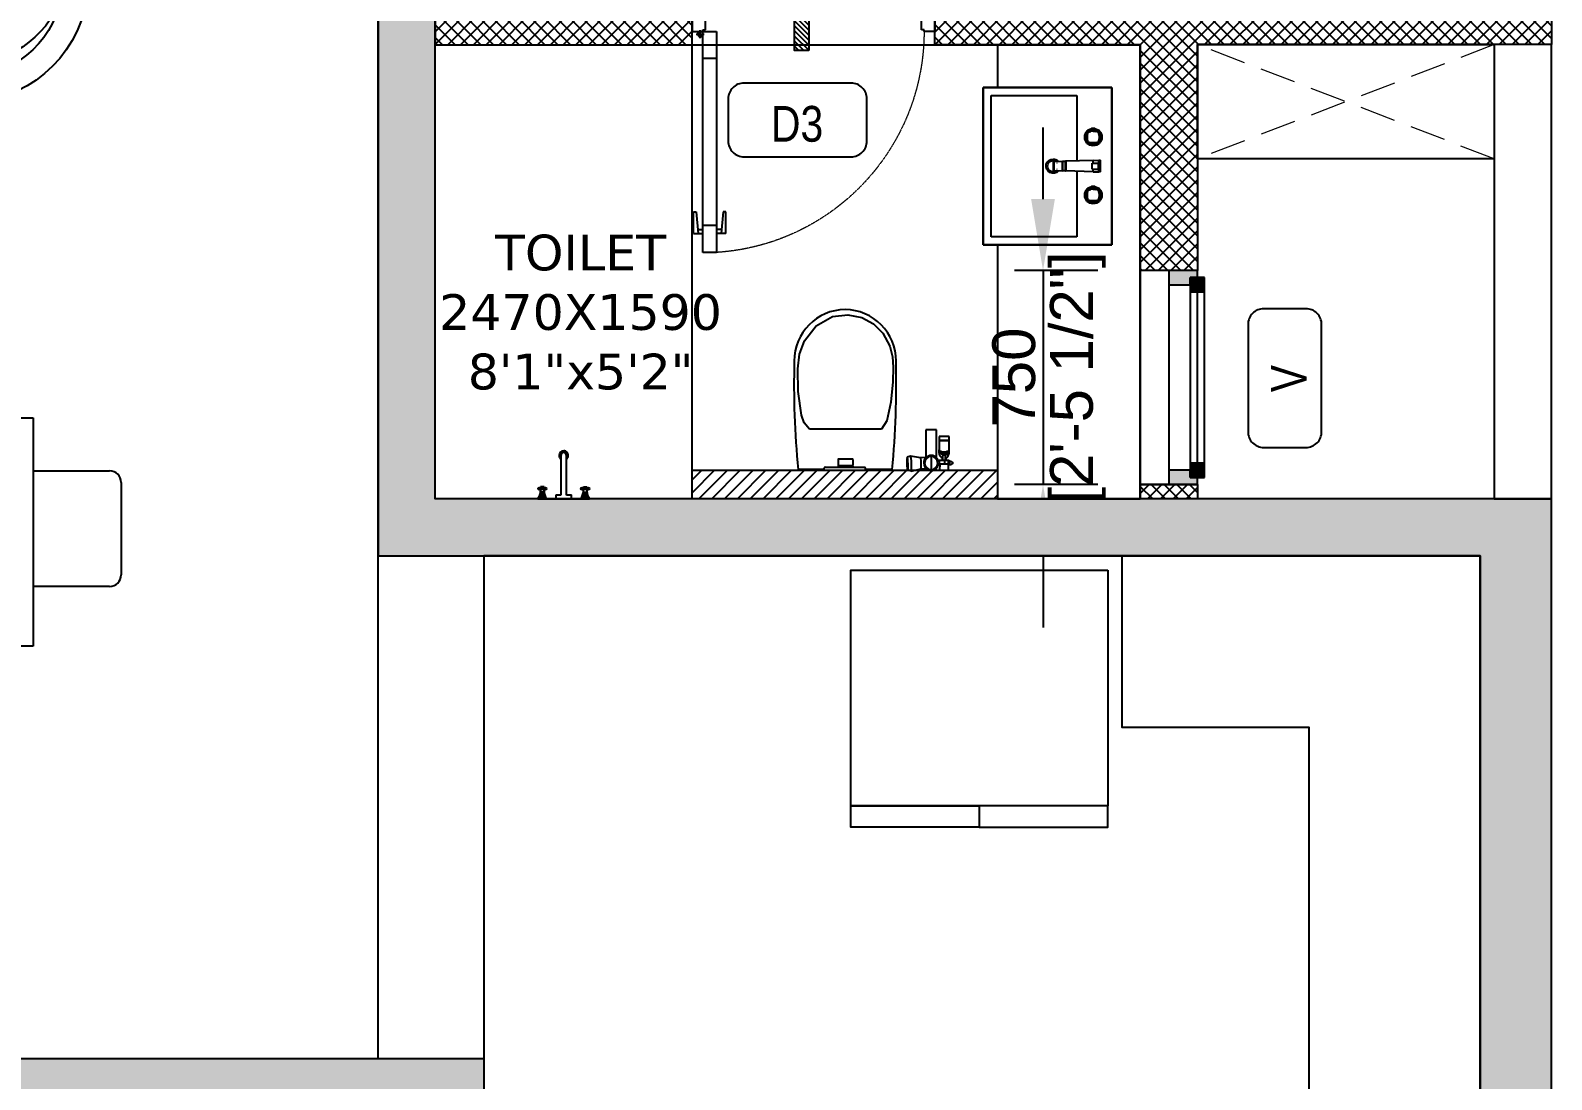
# Model space of a CAD drawing. Header units: millimetres. Extents: x -9976 to 131129, y -15735 to 207061.
# Drawn here: x 103055 to 108383, y 153563 to 157237 of the extents above; entities that cross this region are included whole.
import ezdxf
from ezdxf.enums import TextEntityAlignment as Align

# ---------------------------------------------------------------- set-up
doc = ezdxf.new("R2010")
doc.units = ezdxf.units.MM
doc.linetypes.add('( Hidden )', pattern=[0.375, 0.25, -0.125])
doc.linetypes.add('3.5BHK EAST-UN-5$0$DASHED', pattern=[0.75, 0.5, -0.25])
for name, color, linetype in [('A-Dimensions', 4, 'Continuous'), ('A-Door', 11, 'Continuous'), ('A-Door Line', 8, 'Continuous'), ('A-Elevation 10', 8, 'Continuous'), ('A-Fixture', 8, 'Continuous'), ('A-Furniture', 8, 'Continuous'), ('A-Hatch', 252, 'Continuous'), ('A-Room Boundary', 44, 'Continuous'), ('A-Shaft', 8, 'Continuous'), ('A-Text Main', 44, 'Continuous'), ('A-Ventilator', 4, 'Continuous')]:
    doc.layers.add(name, color=color, linetype=linetype)
doc.layers.add('A-Wall', color=240, linetype='Continuous', lineweight=35)
doc.styles.add('2024-08-29_TOWER-A$0$simplex-0.8', font='simplex.shx', dxfattribs={"width": 0.8})
doc.styles.add('3.5BHK EAST-UN-5$0$grid_text', font='verdana.ttf')
doc.styles.add('ARIAL', font='ARIALN.TTF')
doc.styles.add('S', font='arial.ttf', dxfattribs={"height": 150})
doc.dimstyles.new('DIMSMALL', dxfattribs={"dimtxt": 150, "dimasz": 250, "dimexe": 100, "dimexo": 100, "dimgap": 25, "dimtad": 1, "dimdec": 0, "dimtxsty": 'S', "dimcen": 0, "dimdle": 100, "dimclrd": 8, "dimclre": 8, "dimclrt": 256, "dimazin": 3, "dimtfac": 1, "dimtdec": 0, "dimtix": 1, "dimtmove": 0, "dimatfit": 3, "dimldrblk": '12_DatumFilled', "dimlwd": -1, "dimlwe": -1, "dimarcsym": 1})

# ---------------------------------------------------------------- blocks, each defined once
blk = doc.blocks.new('A$C81f2a20b')
at = {"layer": 'A-Furniture', "linetype": 'Continuous'}
for p, q in [((290.6, 1087.3), (614.6, 1087.3)), ((1309.4, 1087.3), (985.4, 1087.3)), ((250.1, 800), (250.1, 1046.8)), ((655.1, 1046.8), (655.1, 800)), ((944.9, 1046.8), (944.9, 800)), ((1349.9, 800), (1349.9, 1046.8)), ((0, 0), (0, 800)), ((0, 800), (1600, 800)), ((50, 0), (50, 800)), ((1550, 0), (1550, 800)), ((1600, 800), (1600, 0)), ((0, 614.7), (-267.2, 614.7)), ((1600, 614.7), (1867.2, 614.7)), ((-307.7, 574.2), (-307.7, 250.2)), ((1907.7, 574.2), (1907.7, 250.2)), ((-267.2, 209.7), (0, 209.7)), ((1867.2, 209.7), (1600, 209.7)), ((1600, 0), (0, 0)), ((250.1, 0), (250.1, -246.8)), ((655.1, -246.8), (655.1, 0)), ((944.9, -246.8), (944.9, 0)), ((1349.9, 0), (1349.9, -246.8)), ((290.6, -287.3), (614.6, -287.3)), ((1309.4, -287.3), (985.4, -287.3))]:
    blk.add_line(p, q, dxfattribs=at)
for centre, start, end in [((290.6, 1046.8), 90, 180), ((614.6, 1046.8), 0, 90), ((985.4, 1046.8), 90, 180), ((1309.4, 1046.8), 0, 90), ((-267.2, 574.2), 90, 180), ((1867.2, 574.2), 0, 90), ((-267.2, 250.2), 180, 270), ((1867.2, 250.2), 270, 0), ((290.6, -246.8), 180, 270), ((614.6, -246.8), 270, 0), ((985.4, -246.8), 180, 270), ((1309.4, -246.8), 270, 0)]:
    blk.add_arc(centre, 40.5, start, end, dxfattribs=at)
blk = doc.blocks.new('A$C9b4d8ff6')
at = {"layer": 'A-Door'}
for p, q in [((84.9, 827.1), (37.7, 827.1)), ((37.7, 827.1), (37.8, 53.1)), ((85, 53.1), (84.9, 827.1)), ((4.7, 761.1), (37.7, 761.1)), ((4.7, 761.1), (4.7, 685.5)), ((14.1, 685.5), (21.1, 761.1)), ((19.8, 746.9), (37.7, 746.9)), ((117.9, 761.1), (84.9, 761.1)), ((102.8, 746.9), (84.9, 746.9)), ((108.5, 685.5), (101.5, 761.1)), ((117.9, 761.1), (118, 685.5)), ((84.9, 732.7), (37.7, 732.7)), ((4.7, 685.5), (14.1, 685.5)), ((118, 685.5), (108.5, 685.5)), ((84.9, 147.5), (37.7, 147.5)), ((14.2, 62.5), (42.5, 62.5)), ((28.3, 76.7), (28.3, 48.4)), ((0, 0), (0, 53.1)), ((0, 53.1), (37.8, 53.1)), ((47.2, 0), (0, 0)), ((37.8, 53.1), (85, 53.1)), ((37.8, 53.1), (37.8, 47.2)), ((37.8, 47.2), (47.2, 47.2)), ((47.2, 47.2), (47.2, 0)), ((85, 53.1), (85, 53.1)), ((802.8, 47.2), (802.8, 0.1)), ((812.2, 47.2), (802.8, 47.2)), ((802.8, 0.1), (850, 0.1)), ((850, 53.2), (812.2, 53.1)), ((812.2, 53.1), (812.2, 47.2)), ((850, 0.1), (850, 53.2))]:
    blk.add_line(p, q, dxfattribs=at)
blk.add_circle((28.3, 62.5), 9.44, dxfattribs=at)
at = {"layer": 'A-Door', "linetype": '3.5BHK EAST-UN-5$0$DASHED', "lineweight": 0}
blk.add_arc((35.5, 52), 776.7, 0.0858, 86.3542, dxfattribs=at)
blk = doc.blocks.new('A$Cf00fcc3f')
at = {"layer": 'A-Fixture'}
for p, q in [((0, 0), (0, -450)), ((550, 0), (0, 0)), ((0, -450), (0, 0)), ((0, 0), (550, 0)), ((550, -450), (550, 0)), ((550, 0), (550, -450)), ((145.9, -53), (144.2, -58.7)), ((148.7, -47.8), (145.9, -53)), ((147.8, -54.3), (150.8, -44.3)), ((150.3, -45.9), (148.7, -47.8)), ((150.3, -55.2), (152.9, -46.2)), ((151.6, -42.4), (150.8, -44.3)), ((150.8, -44.3), (152.9, -46.2)), ((151.6, -42.4), (153.6, -41.5)), ((153.7, -44.5), (151.6, -42.4)), ((155.2, -46), (152.5, -55)), ((155.2, -46), (152.5, -55)), ((153.7, -44.5), (152.9, -46.2)), ((153.6, -41.5), (163.5, -38.6)), ((155.5, -43.7), (153.6, -41.5)), ((155.5, -43.7), (153.7, -44.5)), ((156.4, -47.2), (154.1, -55.3)), ((157.1, -39.5), (155.1, -41.1)), ((164.2, -43.3), (155.2, -46)), ((155.5, -43.7), (164.5, -41)), ((164.5, -44.9), (156.4, -47.2)), ((162.3, -36.7), (157.1, -39.5)), ((167.9, -35), (162.3, -36.7)), ((163.5, -38.6), (173.8, -37.6)), ((163.5, -38.6), (164.5, -41)), ((173.8, -42.3), (164.2, -43.3)), ((173.8, -42.3), (164.2, -43.3)), ((164.5, -41), (173.8, -40.1)), ((173.8, -43.9), (164.5, -44.9)), ((173.8, -34.4), (167.9, -35)), ((179.7, -35), (173.8, -34.4)), ((179.7, -35), (173.8, -34.4)), ((173.8, -37.6), (184.1, -38.6)), ((173.8, -37.6), (173.8, -40.1)), ((173.8, -40.1), (183.2, -41)), ((183.4, -43.3), (173.8, -42.3)), ((183.1, -44.9), (173.8, -43.9)), ((185.4, -36.7), (179.7, -35)), ((185.4, -36.7), (179.7, -35)), ((191.2, -47.2), (183.1, -44.9)), ((184.1, -38.6), (183.2, -41)), ((183.2, -41), (192.2, -43.7)), ((183.4, -43.3), (192.4, -46)), ((192.4, -46), (183.4, -43.3)), ((184.1, -38.6), (194.1, -41.5)), ((190.6, -39.5), (185.4, -36.7)), ((190.6, -39.5), (185.4, -36.7)), ((192.5, -41.1), (190.6, -39.5)), ((192.5, -41.1), (190.6, -39.5)), ((191.2, -47.2), (193.5, -55.3)), ((192.2, -43.7), (194.1, -41.5)), ((192.2, -43.7), (193.9, -44.5)), ((192.4, -46), (195.1, -55)), ((193.9, -44.5), (196, -42.4)), ((193.9, -44.5), (194.7, -46.2)), ((194.1, -41.5), (196, -42.4)), ((196.9, -44.3), (194.7, -46.2)), ((194.7, -46.2), (197.4, -55.2)), ((196, -42.4), (196.9, -44.3)), ((196.9, -44.3), (199.8, -54.3)), ((198.9, -47.8), (197.3, -45.9)), ((198.9, -47.8), (197.3, -45.9)), ((201.7, -53), (198.9, -47.8)), ((201.7, -53), (198.9, -47.8)), ((203.4, -58.7), (201.7, -53)), ((203.4, -58.7), (201.7, -53)), ((254.8, -39.2), (296, -39.2)), ((254.8, -39.2), (255, -45.5)), ((255.5, -64.6), (255, -45.5)), ((255, -45.5), (295.9, -45.5)), ((265.1, -68.5), (265.1, -47.9)), ((285.7, -47.9), (265.1, -47.9)), ((285.7, -68.5), (285.7, -47.9)), ((295.3, -64.6), (295.9, -45.5)), ((295.9, -45.5), (296, -39.2)), ((349.1, -53), (347.4, -58.7)), ((351.9, -47.8), (349.1, -53)), ((351, -54.3), (354, -44.3)), ((353.5, -45.9), (351.9, -47.8)), ((353.5, -55.2), (356.1, -46.2)), ((354.8, -42.4), (354, -44.3)), ((354, -44.3), (356.1, -46.2)), ((354.8, -42.4), (356.8, -41.5)), ((356.9, -44.5), (354.8, -42.4)), ((358.4, -46), (355.7, -55)), ((358.4, -46), (355.7, -55)), ((356.9, -44.5), (356.1, -46.2)), ((356.8, -41.5), (366.7, -38.6)), ((358.7, -43.7), (356.8, -41.5)), ((358.7, -43.7), (356.9, -44.5)), ((359.6, -47.2), (357.3, -55.3)), ((360.3, -39.5), (358.3, -41.1)), ((367.4, -43.3), (358.4, -46)), ((358.7, -43.7), (367.7, -41)), ((367.7, -44.9), (359.6, -47.2)), ((365.5, -36.7), (360.3, -39.5)), ((371.1, -35), (365.5, -36.7)), ((366.7, -38.6), (377, -37.6)), ((366.7, -38.6), (367.7, -41)), ((377, -42.3), (367.4, -43.3)), ((377, -42.3), (367.4, -43.3)), ((367.7, -41), (377, -40.1)), ((377, -43.9), (367.7, -44.9)), ((377, -34.4), (371.1, -35)), ((382.9, -35), (377, -34.4)), ((382.9, -35), (377, -34.4)), ((377, -37.6), (387.3, -38.6)), ((377, -37.6), (377, -40.1)), ((377, -40.1), (386.4, -41)), ((386.6, -43.3), (377, -42.3)), ((386.3, -44.9), (377, -43.9)), ((388.6, -36.7), (382.9, -35)), ((388.6, -36.7), (382.9, -35)), ((394.4, -47.2), (386.3, -44.9)), ((387.3, -38.6), (386.4, -41)), ((386.4, -41), (395.4, -43.7)), ((386.6, -43.3), (395.6, -46)), ((395.6, -46), (386.6, -43.3)), ((387.3, -38.6), (397.3, -41.5)), ((393.8, -39.5), (388.6, -36.7)), ((393.8, -39.5), (388.6, -36.7)), ((395.7, -41.1), (393.8, -39.5)), ((395.7, -41.1), (393.8, -39.5)), ((394.4, -47.2), (396.7, -55.3)), ((395.4, -43.7), (397.3, -41.5)), ((395.4, -43.7), (397.1, -44.5)), ((395.6, -46), (398.3, -55)), ((397.1, -44.5), (399.2, -42.4)), ((397.1, -44.5), (397.9, -46.2)), ((397.3, -41.5), (399.2, -42.4)), ((400.1, -44.3), (397.9, -46.2)), ((397.9, -46.2), (400.6, -55.2)), ((399.2, -42.4), (400.1, -44.3)), ((400.1, -44.3), (403, -54.3)), ((402.1, -47.8), (400.5, -45.9)), ((402.1, -47.8), (400.5, -45.9)), ((404.9, -53), (402.1, -47.8)), ((404.9, -53), (402.1, -47.8)), ((406.6, -58.7), (404.9, -53)), ((406.6, -58.7), (404.9, -53)), ((144.2, -58.7), (143.6, -64.6)), ((143.6, -64.6), (144.2, -70.5)), ((143.6, -64.6), (144.2, -70.5)), ((144.2, -70.5), (145.9, -76.1)), ((144.2, -70.5), (145.9, -76.1)), ((145.9, -76.1), (148.7, -81.3)), ((145.9, -76.1), (148.7, -81.3)), ((146.8, -64.6), (147.8, -54.3)), ((147.8, -74.9), (146.8, -64.6)), ((149.4, -64.6), (146.8, -64.6)), ((147.8, -54.3), (150.3, -55.2)), ((147.8, -74.9), (150.3, -73.9)), ((150.8, -84.8), (147.8, -74.9)), ((148.7, -81.3), (150.3, -83.2)), ((148.7, -81.3), (150.3, -83.2)), ((149.4, -64.6), (150.3, -55.2)), ((150.3, -73.9), (149.4, -64.6)), ((152.9, -82.9), (150.3, -73.9)), ((150.8, -84.8), (152.9, -82.9)), ((151.6, -86.8), (150.8, -84.8)), ((152.5, -55), (151.6, -64.6)), ((151.6, -64.6), (152.5, -74.2)), ((151.6, -64.6), (152.5, -74.2)), ((151.6, -86.8), (153.7, -84.7)), ((151.6, -86.8), (153.6, -87.6)), ((152.5, -74.2), (155.2, -83.2)), ((152.5, -74.2), (155.2, -83.2)), ((152.9, -82.9), (153.7, -84.7)), ((154.1, -55.3), (153.2, -64.6)), ((153.2, -64.6), (154.1, -73.9)), ((155.5, -85.5), (153.6, -87.6)), ((163.5, -90.6), (153.6, -87.6)), ((153.7, -84.7), (155.5, -85.5)), ((154.1, -73.9), (156.4, -81.9)), ((155.1, -88.1), (157.1, -89.7)), ((155.1, -88.1), (157.1, -89.7)), ((155.2, -83.2), (164.2, -85.9)), ((155.2, -83.2), (164.2, -85.9)), ((164.5, -88.1), (155.5, -85.5)), ((156.4, -81.9), (164.5, -84.3)), ((157.1, -89.7), (162.3, -92.4)), ((157.1, -89.7), (162.3, -92.4)), ((162.3, -92.4), (167.9, -94.2)), ((162.3, -92.4), (167.9, -94.2)), ((163.5, -90.6), (164.5, -88.1)), ((173.8, -91.6), (163.5, -90.6)), ((164.2, -85.9), (173.8, -86.8)), ((164.2, -85.9), (173.8, -86.8)), ((164.5, -84.3), (173.8, -85.2)), ((173.8, -89), (164.5, -88.1)), ((167.9, -94.2), (173.8, -94.7)), ((167.9, -94.2), (173.8, -94.7)), ((173.8, -85.2), (183.1, -84.3)), ((173.8, -86.8), (183.4, -85.9)), ((173.8, -86.8), (183.4, -85.9)), ((183.2, -88.1), (173.8, -89)), ((173.8, -91.6), (173.8, -89)), ((184.1, -90.6), (173.8, -91.6)), ((173.8, -94.7), (179.7, -94.2)), ((173.8, -94.7), (179.7, -94.2)), ((179.7, -94.2), (185.4, -92.4)), ((179.7, -94.2), (185.4, -92.4)), ((183.1, -84.3), (191.2, -81.9)), ((192.2, -85.5), (183.2, -88.1)), ((184.1, -90.6), (183.2, -88.1)), ((183.4, -85.9), (192.4, -83.2)), ((183.4, -85.9), (192.4, -83.2)), ((194.1, -87.6), (184.1, -90.6)), ((185.4, -92.4), (190.6, -89.7)), ((185.4, -92.4), (190.6, -89.7)), ((190.6, -89.7), (192.5, -88.1)), ((190.6, -89.7), (192.5, -88.1)), ((191.2, -81.9), (193.5, -73.9)), ((192.2, -85.5), (193.9, -84.7)), ((192.2, -85.5), (194.1, -87.6)), ((192.4, -83.2), (195.1, -74.2)), ((192.4, -83.2), (195.1, -74.2)), ((194.4, -64.6), (193.5, -55.3)), ((194.4, -64.6), (193.5, -73.9)), ((193.9, -84.7), (194.7, -82.9)), ((193.9, -84.7), (196, -86.8)), ((196, -86.8), (194.1, -87.6)), ((197.4, -73.9), (194.7, -82.9)), ((196.9, -84.8), (194.7, -82.9)), ((195.1, -55), (196, -64.6)), ((196, -64.6), (195.1, -74.2)), ((196, -86.8), (196.9, -84.8)), ((199.8, -74.9), (196.9, -84.8)), ((197.3, -83.2), (198.9, -81.3)), ((197.3, -83.2), (198.9, -81.3)), ((199.8, -54.3), (197.4, -55.2)), ((197.4, -55.2), (198.3, -64.6)), ((198.3, -64.6), (197.4, -73.9)), ((199.8, -74.9), (197.4, -73.9)), ((198.3, -64.6), (200.8, -64.6)), ((198.9, -81.3), (201.7, -76.1)), ((198.9, -81.3), (201.7, -76.1)), ((199.8, -54.3), (200.8, -64.6)), ((200.8, -64.6), (199.8, -74.9)), ((201.7, -76.1), (203.4, -70.5)), ((201.7, -76.1), (203.4, -70.5)), ((203.4, -58.7), (204, -64.6)), ((204, -64.6), (203.4, -58.7)), ((204, -64.6), (203.4, -70.5)), ((204, -64.6), (203.4, -70.5)), ((255.5, -64.6), (258.3, -160.2)), ((255.5, -64.6), (265.1, -64.6)), ((265.1, -68.5), (285.7, -68.5)), ((285.7, -64.6), (295.3, -64.6)), ((295.3, -64.6), (292.6, -160.2)), ((347.4, -58.7), (346.8, -64.6)), ((346.8, -64.6), (347.4, -70.5)), ((346.8, -64.6), (347.4, -70.5)), ((347.4, -70.5), (349.1, -76.1)), ((347.4, -70.5), (349.1, -76.1)), ((349.1, -76.1), (351.9, -81.3)), ((349.1, -76.1), (351.9, -81.3)), ((350, -64.6), (351, -54.3)), ((351, -74.9), (350, -64.6)), ((352.6, -64.6), (350, -64.6)), ((351, -54.3), (353.5, -55.2)), ((351, -74.9), (353.5, -73.9)), ((354, -84.8), (351, -74.9)), ((351.9, -81.3), (353.5, -83.2)), ((351.9, -81.3), (353.5, -83.2)), ((352.6, -64.6), (353.5, -55.2)), ((353.5, -73.9), (352.6, -64.6)), ((356.1, -82.9), (353.5, -73.9)), ((354, -84.8), (356.1, -82.9)), ((354.8, -86.8), (354, -84.8)), ((355.7, -55), (354.8, -64.6)), ((354.8, -64.6), (355.7, -74.2)), ((354.8, -64.6), (355.7, -74.2)), ((354.8, -86.8), (356.9, -84.7)), ((354.8, -86.8), (356.8, -87.6)), ((355.7, -74.2), (358.4, -83.2)), ((355.7, -74.2), (358.4, -83.2)), ((356.1, -82.9), (356.9, -84.7)), ((357.3, -55.3), (356.4, -64.6)), ((356.4, -64.6), (357.3, -73.9)), ((358.7, -85.5), (356.8, -87.6)), ((366.7, -90.6), (356.8, -87.6)), ((356.9, -84.7), (358.7, -85.5)), ((357.3, -73.9), (359.6, -81.9)), ((358.3, -88.1), (360.3, -89.7)), ((358.3, -88.1), (360.3, -89.7)), ((358.4, -83.2), (367.4, -85.9)), ((358.4, -83.2), (367.4, -85.9)), ((367.7, -88.1), (358.7, -85.5)), ((359.6, -81.9), (367.7, -84.3)), ((360.3, -89.7), (365.5, -92.4)), ((360.3, -89.7), (365.5, -92.4)), ((365.5, -92.4), (371.1, -94.2)), ((365.5, -92.4), (371.1, -94.2)), ((366.7, -90.6), (367.7, -88.1)), ((377, -91.6), (366.7, -90.6)), ((367.4, -85.9), (377, -86.8)), ((367.4, -85.9), (377, -86.8)), ((367.7, -84.3), (377, -85.2)), ((377, -89), (367.7, -88.1)), ((371.1, -94.2), (377, -94.7)), ((371.1, -94.2), (377, -94.7)), ((377, -85.2), (386.3, -84.3)), ((377, -86.8), (386.6, -85.9)), ((377, -86.8), (386.6, -85.9)), ((386.4, -88.1), (377, -89)), ((377, -91.6), (377, -89)), ((387.3, -90.6), (377, -91.6)), ((377, -94.7), (382.9, -94.2)), ((377, -94.7), (382.9, -94.2)), ((382.9, -94.2), (388.6, -92.4)), ((382.9, -94.2), (388.6, -92.4)), ((386.3, -84.3), (394.4, -81.9)), ((395.4, -85.5), (386.4, -88.1)), ((387.3, -90.6), (386.4, -88.1)), ((386.6, -85.9), (395.6, -83.2)), ((386.6, -85.9), (395.6, -83.2)), ((397.3, -87.6), (387.3, -90.6)), ((388.6, -92.4), (393.8, -89.7)), ((388.6, -92.4), (393.8, -89.7)), ((393.8, -89.7), (395.7, -88.1)), ((393.8, -89.7), (395.7, -88.1)), ((394.4, -81.9), (396.7, -73.9)), ((395.4, -85.5), (397.1, -84.7)), ((395.4, -85.5), (397.3, -87.6)), ((395.6, -83.2), (398.3, -74.2)), ((395.6, -83.2), (398.3, -74.2)), ((397.6, -64.6), (396.7, -55.3)), ((397.6, -64.6), (396.7, -73.9)), ((397.1, -84.7), (397.9, -82.9)), ((397.1, -84.7), (399.2, -86.8)), ((399.2, -86.8), (397.3, -87.6)), ((400.6, -73.9), (397.9, -82.9)), ((400.1, -84.8), (397.9, -82.9)), ((398.3, -55), (399.2, -64.6)), ((399.2, -64.6), (398.3, -74.2)), ((399.2, -86.8), (400.1, -84.8)), ((403, -74.9), (400.1, -84.8)), ((400.5, -83.2), (402.1, -81.3)), ((400.5, -83.2), (402.1, -81.3)), ((403, -54.3), (400.6, -55.2)), ((400.6, -55.2), (401.5, -64.6)), ((401.5, -64.6), (400.6, -73.9)), ((403, -74.9), (400.6, -73.9)), ((401.5, -64.6), (404, -64.6)), ((402.1, -81.3), (404.9, -76.1)), ((402.1, -81.3), (404.9, -76.1)), ((403, -54.3), (404, -64.6)), ((404, -64.6), (403, -74.9)), ((404.9, -76.1), (406.6, -70.5)), ((404.9, -76.1), (406.6, -70.5)), ((406.6, -58.7), (407.2, -64.6)), ((406.6, -58.7), (407.2, -64.6)), ((407.2, -64.6), (406.6, -70.5)), ((407.2, -64.6), (406.6, -70.5)), ((257.2, -122), (27.5, -122)), ((27.5, -122), (27.5, -422)), ((522.5, -122), (293.7, -122)), ((522.5, -422), (522.5, -122)), ((258.3, -162.3), (258.3, -160.2)), ((292.6, -160.2), (258.3, -160.2)), ((258.3, -162.3), (258.6, -171.8)), ((258.3, -162.3), (292.5, -162.3)), ((258.6, -171.8), (258.6, -172.7)), ((258.6, -171.8), (292.2, -171.8)), ((259.4, -201.1), (258.6, -172.7)), ((292.2, -172.7), (258.6, -172.7)), ((259.4, -201.1), (259.5, -204.3)), ((259.4, -201.1), (291.4, -201.1)), ((259.5, -204.3), (291.3, -204.3)), ((264.3, -192.3), (264.3, -190.8)), ((286.5, -192.3), (286.5, -190.8)), ((291.3, -204.3), (291.4, -201.1)), ((291.4, -201.1), (292.2, -172.7)), ((292.2, -171.8), (292.5, -162.3)), ((292.2, -171.8), (292.2, -172.7)), ((292.6, -160.2), (292.5, -162.3)), ((27.5, -422), (522.5, -422)), ((0, -450), (550, -450)), ((550, -450), (0, -450))]:
    blk.add_line(p, q, dxfattribs=at)
for radius, start, end in [(25, 130.6704, 0), (20, 145.6811, 0), (25, 0, 45), (20, 0, 24.0891)]:
    blk.add_arc((275, -205), radius, start, end, dxfattribs=at)
blk = doc.blocks.new('A$Cfbc7273c')
at = {"layer": 'A-Fixture'}
for p, q in [((-41.9, 68.8), (-41.9, 81.3)), ((-41.9, 81.3), (-27.4, 81.2)), ((-27.4, 68.8), (-41.9, 68.8)), ((-23.6, 68.6), (-23.6, 81.3)), ((-22.2, 81.5), (-22.2, 68.5)), ((-20.4, 68.3), (-20.4, 81.7)), ((-18, 82.2), (-18, 67.8)), ((-15.8, 67.3), (-15.8, 82.7)), ((-13.3, 66.5), (-13.3, 83.5)), ((-9.9, 65.2), (-9.9, 84.7)), ((-5.4, 63), (-5.4, 87)), ((0, 90.6), (0, 59.4)), ((0, -90.6), (0, 90.6)), ((-13.5, 10), (-152, 10)), ((-13.5, 26), (-13.5, 10)), ((0, 27), (-12.5, 27)), ((0, -27), (0, 27)), ((-152, -10), (-13.5, -10)), ((-13.5, -10), (-13.5, -26)), ((-12.5, -27), (0, -27)), ((-41.9, -68.8), (-41.9, -81.3)), ((-27.4, -68.8), (-41.9, -68.8)), ((-41.9, -81.3), (-27.4, -81.2)), ((-23.6, -68.6), (-23.6, -81.3)), ((-22.2, -81.5), (-22.2, -68.5)), ((-20.4, -68.3), (-20.4, -81.7)), ((-18, -82.2), (-18, -67.8)), ((-15.8, -67.3), (-15.8, -82.7)), ((-13.3, -66.5), (-13.3, -83.5)), ((-9.9, -65.2), (-9.9, -84.7)), ((-5.4, -63), (-5.4, -87)), ((0, -90.6), (0, -59.4))]:
    blk.add_line(p, q, dxfattribs=at)
for centre, radius in [((-36, 85.7), 4.41), ((-36, 64.3), 4.41), ((-36, 74.8), 3.69), ((-36, -64.3), 4.41), ((-36, -85.7), 4.41), ((-36, -74.8), 3.69)]:
    blk.add_circle(centre, radius, dxfattribs=at)
for centre, radius, start, end in [((-27.2, 125.4), 44.2, 269.7849, 308.0362), ((-27.4, 24.1), 44.7, 52.1791, 90), ((-152, 0), 16, 90, 180.0001), ((-152, 0), 16, 180.0001, 270), ((-152, 0), 10, 90, 270), ((-152, 0), 16, 38.6822, 90), ((-12.5, 26), 0.999, 89.9998, 180.1995), ((-152, 0), 16, 270, 321.3178), ((-12.5, -26), 1, 180, 269.8008), ((-27.4, -24.1), 44.7, 270, 307.8209), ((-27.2, -125.4), 44.2, 51.9638, 90.2151)]:
    blk.add_arc(centre, radius, start, end, dxfattribs=at)
blk = doc.blocks.new('3BHK  WEST_UN-2$0$fgdskokjmfv')
at = {"layer": 'A-Fixture', "linetype": 'Continuous'}
for p, q in [((15769362.5, 1072214.8), (15769328, 1072207)), ((15769362.5, 1072214.8), (15769374.5, 1072212)), ((15769217.4, 1072186.7), (15769217.5, 1072186.9)), ((15769217.4, 1072186.5), (15769217.4, 1072186.7)), ((15769217.4, 1072186.3), (15769217.4, 1072186.5)), ((15769217.4, 1072186.1), (15769217.4, 1072186.3)), ((15769217.4, 1072186.3), (15769217.4, 1072186.3)), ((15769217.5, 1072185.9), (15769217.4, 1072186.1)), ((15769217.5, 1072187.3), (15769217.6, 1072187.5)), ((15769217.5, 1072187.1), (15769217.5, 1072187.3)), ((15769217.5, 1072186.9), (15769217.5, 1072187.1)), ((15769217.5, 1072185.7), (15769217.5, 1072185.9)), ((15769217.5, 1072185.5), (15769217.5, 1072185.7)), ((15769217.5, 1072185.3), (15769217.5, 1072185.5)), ((15769217.6, 1072185.1), (15769217.5, 1072185.3)), ((15769217.6, 1072187.7), (15769217.7, 1072187.9)), ((15769217.6, 1072187.5), (15769217.6, 1072187.7)), ((15769217.6, 1072184.9), (15769217.6, 1072185.1)), ((15769217.7, 1072184.7), (15769217.6, 1072184.9)), ((15769217.7, 1072187.9), (15769217.8, 1072188.1)), ((15769217.8, 1072184.5), (15769217.7, 1072184.7)), ((15769217.8, 1072188.3), (15769217.9, 1072188.5)), ((15769217.8, 1072188.1), (15769217.8, 1072188.3)), ((15769217.8, 1072184.3), (15769217.8, 1072184.5)), ((15769217.9, 1072184.2), (15769217.8, 1072184.3)), ((15769217.9, 1072188.5), (15769218, 1072188.7)), ((15769218, 1072184), (15769217.9, 1072184.2)), ((15769218, 1072188.7), (15769218.1, 1072188.8)), ((15769218.1, 1072183.8), (15769218, 1072184)), ((15769218.1, 1072188.8), (15769218.2, 1072189)), ((15769218.2, 1072183.6), (15769218.1, 1072183.8)), ((15769218.2, 1072189), (15769218.3, 1072189.2)), ((15769218.3, 1072183.5), (15769218.2, 1072183.6)), ((15769218.3, 1072189.2), (15769218.4, 1072189.3)), ((15769218.5, 1072183.3), (15769218.3, 1072183.5)), ((15769218.4, 1072189.3), (15769218.5, 1072189.5)), ((15769218.5, 1072189.5), (15769218.7, 1072189.6)), ((15769218.6, 1072183.2), (15769218.5, 1072183.3)), ((15769218.7, 1072183), (15769218.6, 1072183.2)), ((15769218.7, 1072189.6), (15769218.8, 1072189.8)), ((15769218.8, 1072182.9), (15769218.7, 1072183)), ((15769218.8, 1072189.8), (15769218.9, 1072189.9)), ((15769219, 1072182.7), (15769218.8, 1072182.9)), ((15769218.9, 1072189.9), (15769219.1, 1072190.1)), ((15769219.1, 1072182.6), (15769219, 1072182.7)), ((15769219.1, 1072190.1), (15769219.2, 1072190.2)), ((15769219.3, 1072182.5), (15769219.1, 1072182.6)), ((15769219.2, 1072190.2), (15769219.4, 1072190.3)), ((15769219.4, 1072182.3), (15769219.3, 1072182.5)), ((15769219.4, 1072190.3), (15769219.6, 1072190.4)), ((15769219.6, 1072182.2), (15769219.4, 1072182.3)), ((15769219.6, 1072190.4), (15769219.7, 1072190.6)), ((15769219.8, 1072182.1), (15769219.6, 1072182.2)), ((15769219.7, 1072190.6), (15769219.9, 1072190.7)), ((15769219.9, 1072182), (15769219.8, 1072182.1)), ((15769219.9, 1072190.7), (15769220.1, 1072190.8)), ((15769220.1, 1072181.9), (15769219.9, 1072182)), ((15769220.1, 1072190.8), (15769220.3, 1072190.8)), ((15769220.3, 1072181.8), (15769220.1, 1072181.9)), ((15769220.3, 1072190.8), (15769220.4, 1072190.9)), ((15769220.5, 1072181.7), (15769220.3, 1072181.8)), ((15769220.4, 1072190.9), (15769220.6, 1072191)), ((15769220.7, 1072181.7), (15769220.5, 1072181.7)), ((15769220.6, 1072191), (15769220.8, 1072191.1)), ((15769220.9, 1072181.6), (15769220.7, 1072181.7)), ((15769220.8, 1072191.1), (15769221, 1072191.1)), ((15769221, 1072181.5), (15769220.9, 1072181.6)), ((15769221, 1072191.1), (15769221.2, 1072191.2)), ((15769221.2, 1072181.5), (15769221, 1072181.5)), ((15769221.2, 1072191.2), (15769221.4, 1072191.2)), ((15769221.4, 1072181.4), (15769221.2, 1072181.5)), ((15769221.4, 1072191.2), (15769221.6, 1072191.3)), ((15769221.6, 1072181.4), (15769221.4, 1072181.4)), ((15769221.6, 1072191.3), (15769221.8, 1072191.3)), ((15769221.8, 1072181.4), (15769221.6, 1072181.4)), ((15769221.8, 1072191.3), (15769222, 1072191.3)), ((15769222, 1072181.4), (15769221.8, 1072181.4)), ((15769222, 1072191.3), (15769222.2, 1072191.3)), ((15769222.2, 1072181.3), (15769222, 1072181.4)), ((15769222.2, 1072191.3), (15769222.4, 1072191.3)), ((15769222.4, 1072181.3), (15769222.2, 1072181.3)), ((15769222.4, 1072191.3), (15769222.4, 1072191.3)), ((15769222.5, 1072191.3), (15769222.4, 1072191.3)), ((15769222.4, 1072191.3), (15769222.4, 1072191.3)), ((15769222.4, 1072191.3), (15769222.5, 1072191.3)), ((15769222.5, 1072181.3), (15769222.4, 1072181.3)), ((15769222.4, 1072181.3), (15769222.4, 1072181.3)), ((15769222.4, 1072181.3), (15769222.5, 1072181.3)), ((15769222.6, 1072191.3), (15769222.5, 1072191.3)), ((15769222.5, 1072191.3), (15769222.5, 1072191.3)), ((15769222.5, 1072191.3), (15769222.7, 1072191.3)), ((15769222.6, 1072181.3), (15769222.5, 1072181.3)), ((15769222.5, 1072181.3), (15769222.5, 1072181.3)), ((15769222.5, 1072181.3), (15769222.7, 1072181.3)), ((15769222.8, 1072191.3), (15769222.6, 1072191.3)), ((15769222.8, 1072181.3), (15769222.6, 1072181.3)), ((15769222.7, 1072191.3), (15769222.9, 1072191.3)), ((15769222.7, 1072181.3), (15769222.8, 1072181.3)), ((15769232.1, 1072191.3), (15769222.8, 1072191.3)), ((15769222.8, 1072181.3), (15769228.8, 1072181.3)), ((15769223, 1072181.3), (15769222.8, 1072181.3)), ((15769222.9, 1072191.3), (15769223.1, 1072191.3)), ((15769223.3, 1072181.3), (15769223, 1072181.3)), ((15769223.1, 1072191.3), (15769223.4, 1072191.3)), ((15769223.6, 1072181.3), (15769223.3, 1072181.3)), ((15769223.4, 1072191.3), (15769223.8, 1072191.3)), ((15769224, 1072181.3), (15769223.6, 1072181.3)), ((15769223.8, 1072191.3), (15769224.2, 1072191.3)), ((15769224.4, 1072181.3), (15769224, 1072181.3)), ((15769224.2, 1072191.3), (15769224.7, 1072191.3)), ((15769224.9, 1072181.3), (15769224.4, 1072181.3)), ((15769228.6, 1072190), (15769228.8, 1072176)), ((15769228.7, 1072190), (15769232.9, 1072190)), ((15769233.2, 1072176), (15769228.9, 1072176)), ((15769231.8, 1072211.9), (15769232.1, 1072190)), ((15769309.2, 1072211.9), (15769231.8, 1072211.9)), ((15769232.9, 1072190), (15769239.6, 1072190)), ((15769233.1, 1072183), (15769232.9, 1072190)), ((15769233.2, 1072176), (15769233.1, 1072183)), ((15769239.6, 1072176), (15769233.2, 1072176)), ((15769239.6, 1072190), (15769243.9, 1072190)), ((15769243.8, 1072176), (15769239.6, 1072176)), ((15769240, 1072176), (15769240, 1072167.3)), ((15769242, 1072176), (15769242, 1072161.6)), ((15769243.9, 1072183), (15769243.8, 1072176)), ((15769247.1, 1072176), (15769243.8, 1072176)), ((15769243.9, 1072190), (15769247.1, 1072190)), ((15769243.9, 1072190), (15769243.9, 1072183)), ((15769247.1, 1072190), (15769264.5, 1072190)), ((15769264.4, 1072176), (15769247.1, 1072176)), ((15769252.2, 1072161.6), (15769252.2, 1072176)), ((15769254.3, 1072167.3), (15769254.3, 1072176)), ((15769262.2, 1072190), (15769262.5, 1072211.9)), ((15769262.2, 1072191.3), (15769262.5, 1072191.3)), ((15769262.5, 1072191.3), (15769263.8, 1072191.3)), ((15769263.8, 1072191.3), (15769265.2, 1072191.3)), ((15769264.4, 1072183), (15769264.5, 1072190)), ((15769264.4, 1072176), (15769264.4, 1072183)), ((15769265.9, 1072181.3), (15769264.5, 1072181.3)), ((15769265.2, 1072191.3), (15769266.5, 1072191.3)), ((15769266.6, 1072181.3), (15769265.9, 1072181.3)), ((15769273.1, 1072167.7), (15769273.1, 1072069.7)), ((15769274.3, 1072211.9), (15769274.3, 1072210.2)), ((15769274.3, 1072210.2), (15769274.3, 1072208.5)), ((15769274.3, 1072208.5), (15769274.3, 1072206.8)), ((15769274.3, 1072206.8), (15769274.3, 1072205.4)), ((15769292.1, 1072163.3), (15769292.1, 1072209.4)), ((15769309.2, 1072211.4), (15769309.2, 1072211.9)), ((15769309.2, 1072209.7), (15769309.2, 1072211.4)), ((15769309.2, 1072208), (15769309.2, 1072209.7)), ((15769309.2, 1072206.4), (15769309.2, 1072208)), ((15769309.2, 1072206), (15769309.2, 1072206.4)), ((15769328, 1072207), (15769309.9, 1072206.4)), ((15769311.1, 1072167.5), (15769329.3, 1072168.1)), ((15769311.2, 1072069.7), (15769311.2, 1072167.7)), ((15769329.3, 1072168.1), (15769364.2, 1072162.5)), ((15769364.3, 1072162.5), (15769376.1, 1072166)), ((15769428.5, 1072209.1), (15769522.1, 1072209.1)), ((15769667.1, 1072211.9), (15769522.1, 1072211.9)), ((15769522.1, 1072211.9), (15769522.1, 1072203.9)), ((15769664.1, 1072200.9), (15769525.1, 1072200.9)), ((15769618.4, 1072200.9), (15769565.9, 1072200.9)), ((15769565.9, 1072200.9), (15769565.9, 1072197.6)), ((15769618.4, 1072194.8), (15769565.9, 1072194.8)), ((15769565.9, 1072194.8), (15769565.9, 1072174.4)), ((15769567.3, 1072172.9), (15769616.9, 1072172.9)), ((15769567.4, 1072196.1), (15769616.9, 1072196.1)), ((15769618.4, 1072197.6), (15769618.4, 1072200.9)), ((15769618.4, 1072174.4), (15769618.4, 1072194.8)), ((15769667.1, 1072211.9), (15769667.1, 1072203.9)), ((15769667.1, 1072209.1), (15769758.5, 1072209.1)), ((15769229.4, 1072152.1), (15769229.4, 1072141.2)), ((15769229.6, 1072148.4), (15769264.6, 1072148.4)), ((15769229.6, 1072148.4), (15769229.6, 1072107.6)), ((15769229.6, 1072107.6), (15769264.6, 1072107.6)), ((15769229.6, 1072107.1), (15769229.6, 1072107.6)), ((15769264.6, 1072107.6), (15769229.6, 1072107.6)), ((15769264.6, 1072107.1), (15769229.6, 1072107.1)), ((15769229.6, 1072107.1), (15769229.6, 1072093)), ((15769235.2, 1072152.4), (15769235.2, 1072142.5)), ((15769240, 1072155.2), (15769240, 1072152.4)), ((15769254.3, 1072152.4), (15769254.3, 1072155.2)), ((15769259, 1072142.5), (15769259, 1072152.4)), ((15769264.6, 1072107.6), (15769264.6, 1072148.4)), ((15769264.6, 1072107.1), (15769264.6, 1072107.6)), ((15769264.6, 1072093), (15769264.6, 1072107.1)), ((15769264.9, 1072141.2), (15769264.9, 1072152.1)), ((15769229.6, 1072093), (15769264.6, 1072093)), ((15769273.1, 1072069.7), (15769311.2, 1072069.7)), ((15769466.3, 1072068.4), (15769718.4, 1072068.4))]:
    blk.add_line(p, q, dxfattribs=at)
at = {"layer": 'A-Fixture', "linetype": 'Continuous', "flags": 128}
blk.add_lwpolyline([(15769718.4, 1072068.4), (15769737.6, 1072045.5), (15769745.9, 1072018.8), (15769758.3, 1071936), (15769759.7, 1071856.1), (15769753.6, 1071804.7), (15769735.8, 1071758), (15769695.5, 1071705.9), (15769637.7, 1071673.8), (15769584.5, 1071667.4), (15769535.5, 1071677.4), (15769494.7, 1071699.3), (15769461.6, 1071732.3), (15769437.5, 1071777.7), (15769427.2, 1071814.6), (15769425.9, 1071851.1), (15769426.5, 1071902.1), (15769433.3, 1071973.6), (15769447, 1072039.1), (15769466.3, 1072068.4)], dxfattribs=at)
at = {"layer": 'A-Fixture', "linetype": 'Continuous'}
for centre, radius, start, end in [((15769292.1, 1072186.3), 26.2, 100.2496, 180), ((15769292.1, 1072186.3), 26.2, 0, 132.8693), ((15769292.1, 1072186.3), 26.2, 180, 0), ((15769292.1, 1072186.3), 23, 0, 180), ((15769292.1, 1072186.3), 23, 180, 0), ((15769292.1, 1072189.5), 28.9, 228.7983, 242.5322), ((15769292.1, 1072189.5), 28.9, 297.4678, 311.2017), ((15772559.7, 1071909.6), 3145.4, 174.5369, 181.4631), ((15769525.1, 1072203.9), 3, 180, 270), ((15769567.4, 1072197.6), 1.5, 180, 270), ((15769567.3, 1072174.4), 1.46, 180, 270), ((15769616.9, 1072197.6), 1.5, 270, 0), ((15769616.9, 1072174.4), 1.46, 270, 0), ((15769664.1, 1072203.9), 3, 270, 0), ((15766627.4, 1071909.6), 3145.4, 358.5369, 5.4631), ((15769595.6, 1071829.3), 180.3, 180, 269.3484), ((15769591.5, 1071829.3), 180.3, 270.6516, 0)]:
    blk.add_arc(centre, radius, start, end, dxfattribs=at)
for centre, major_axis, ratio, start_param, end_param in [((15769363.4, 1072188.7), (-0.8, 26.2), 0.087894, 0.017046, 3.133769), ((15769247.1, 1072152.1), (17.8, 0), 0.939693, 1.86017, 3.254011), ((15769247.1, 1072152.1), (17.8, 0), 0.939693, 6.170767, 7.561634), ((15769310.5, 1072186.9), (-0.6, 19.4), 0.087894, 6.275362, 6.466185), ((15769310.5, 1072186.9), (-0.6, 19.4), 0.087894, 2.98627, 3.106469), ((15769328.7, 1072187.5), (-0.6, 19.4), 0.087894, 6.275362, 9.416955), ((15769375.3, 1072189), (-0.7, 23), 0.087894, 0.026053, 3.133769), ((15769375.3, 1072189), (-0.7, 23), 0.087894, 3.165124, 6.230506), ((15769247.1, 1072141.2), (17.8, 0), 0.939693, 2.995055, 3.28771), ((15769247.1, 1072141.2), (17.8, 0), 0.939693, 0.452611, 2.688981), ((15769247.1, 1072141.2), (13.4, 0), 0.939693, 1.839841, 2.521963), ((15769247.1, 1072142.5), (11.9, 0), 0.939693, 1.570796, 2.584055), ((15769247.1, 1072142.5), (11.9, 0), 0.939693, 1.570796, 2.584055), ((15769247.1, 1072141), (11.9, 0), 0.939693, 1.570796, 2.410164), ((15769247.1, 1072141.2), (13.4, 0), 0.939693, 1.634555, 1.767445), ((15769247.1, 1072142.5), (11.9, 0), 0.939693, 0.557537, 1.570796), ((15769247.1, 1072142.5), (11.9, 0), 0.939693, 0.557537, 1.570796), ((15769247.1, 1072141), (11.9, 0), 0.939693, 0.731428, 1.570796), ((15769247.1, 1072141.2), (13.4, 0), 0.939693, 1.374148, 1.507037), ((15769247.1, 1072141.2), (13.4, 0), 0.939693, 0.61963, 1.312246), ((15769247.1, 1072141.2), (17.8, 0), 0.939693, 6.137068, 6.429723)]:
    blk.add_ellipse(centre, major_axis=major_axis, ratio=ratio, start_param=start_param, end_param=end_param, dxfattribs=at)
blk = doc.blocks.new('3BHK  WEST_UN-3$0$A$Ce69b8bcf')
at = {"layer": 'A-Furniture'}
for points in [[(800.1, 434.8), (800.1, 90.2, -0.414214), (709.9, 0), (360.8, 0, -0.376272), (0.1, 430.3), (0.1, 434.8), (0.1, 439.3, -0.414214), (360.8, 800), (709.9, 800, -0.414214), (800.1, 709.8), (800.1, 434.8)], [(315.3, 807.4, 0.14773), (237.8, 675.6, 0.213343), (124.1, 559.4, 0.178662)], [(428.9, 678.2, 0.356772), (315.3, 807.4, 0.249542), (221.6, 690.3, -9.61688)], [(424, 709.8), (709.9, 709.8, 0.414214), (755, 754.9), (755, 754.9, 0.414214), (709.9, 800)], [(231.6, 693.8, 0.306663), (124.1, 559.4, 0.30633), (222.3, 471.5, -0.872847)], [(426.1, 700.9, -0.165541), (485.7, 673, -0.425989), (227.4, 419.8, -0.121523), (191.8, 479.9, 7.115464)], [(125.9, 573.6, 0.130591), (90.3, 439.3), (90.3, 434.8)], [(145.1, 516.2, 0.072384), (135.4, 439.3), (135.4, 434.8)], [(360.8, 90.2, -0.364589), (90.3, 430.3), (90.3, 434.8)], [(360.8, 90.2, -0.321599), (135.4, 430.3), (135.4, 434.8)], [(360.8, 90.2), (709.9, 90.2, -0.414214), (755, 45.1), (755, 45.1, -0.414214), (709.9, 0)]]:
    blk.add_lwpolyline(points, format="xyb", dxfattribs=at)
blk = doc.blocks.new('A$C2fd0a982')
at = {"layer": 'A-Elevation 10'}
for points in [[(0, 0), (0, -825), (-900, -825), (-900, 0)], [(-450, -825), (-450, -900), (-900, -900), (-900, -825)], [(-450, -825), (-450, -900), (0, -900), (0, -825)]]:
    blk.add_lwpolyline(points, close=True, dxfattribs=at)
blk = doc.blocks.new('A$C4a4d7e68')
at = {"layer": 'A-Ventilator', "linetype": 'Continuous'}
for points in [[(100, 0), (100, -50), (175, -50), (175, -25), (200, -25), (200, 0)], [(175, -25), (175, -75), (225, -75), (225, -25)], [(225, -725), (225, -675), (175, -675), (175, -725)], [(200, -750), (200, -725), (175, -725), (175, -700), (100, -700), (100, -750)]]:
    blk.add_hatch(color=256, dxfattribs=at).paths.add_polyline_path(points)
for p, q in [((100, 0), (0, 0)), ((0, -750), (0, 0)), ((100, 0), (0, 0)), ((200, 0), (100, 0)), ((100, 0), (100, -50)), ((200, 0), (100, 0)), ((200, 0), (100, 0)), ((200, -750), (200, 0)), ((200, -25), (200, 0)), ((100, -50), (175, -50)), ((100, -50), (100, -700)), ((175, -50), (175, -25)), ((175, -25), (200, -25)), ((175, -25), (175, -75)), ((225, -25), (175, -25)), ((225, -75), (225, -25)), ((175, -75), (225, -75)), ((175, -75), (175, -675)), ((200, -675), (200, -75)), ((225, -675), (225, -75)), ((225, -675), (225, -75)), ((225, -675), (175, -675)), ((175, -675), (175, -725)), ((225, -725), (225, -675)), ((175, -700), (100, -700)), ((100, -700), (100, -750)), ((175, -725), (175, -700)), ((200, -725), (175, -725)), ((175, -725), (225, -725)), ((200, -750), (200, -725)), ((100, -750), (0, -750)), ((100, -750), (0, -750)), ((200, -750), (100, -750)), ((200, -750), (100, -750)), ((200, -750), (100, -750))]:
    blk.add_line(p, q, dxfattribs=at)
blk = doc.blocks.new('2024-08-29_TOWER-A$0$WNTG')
at = {"layer": 'A-Text Main'}
blk.add_lwpolyline([(-187.8, 246.2), (187.8, 246.2, -0.414214), (242.8, 191.2), (242.8, 43.3, -0.414214), (187.8, -11.7), (-187.8, -11.7, -0.414214), (-242.8, 43.3), (-242.8, 191.2, -0.414214)], format="xyb", close=True, dxfattribs=at)
at = {"layer": 'A-Text Main', "style": '2024-08-29_TOWER-A$0$simplex-0.8', "width": 0.8}
blk.add_attdef('WNTG', text='', height=150, dxfattribs=at).set_placement((-1.6, 43), align=Align.CENTER)
blk = doc.blocks.new('TILE DROP')
at = {"layer": 'A-Door Line'}
h = blk.add_hatch(dxfattribs=at)
h.set_pattern_fill('ANSI31', color=8, scale=0.1)
h.set_pattern_definition([(45, (-18.584744, -6.592634), (-0.008838835, 0.008838835), [])])
h.paths.add_polyline_path([(0, 0.05), (-0.12, 0.05), (-0.12, 0), (0, 0)])
h.paths.add_polyline_path([(0.12, -0.05), (0.12, 0), (0, 0), (0, -0.05)])
at = {"layer": 'A-Door Line', "color": 3}
for points in [[(-0.12, 0), (-0.12, 0.05), (0, 0.05), (0, 0)], [(0, -0.05), (0, 0), (0.12, 0), (0.12, -0.05)]]:
    blk.add_lwpolyline(points, close=True, dxfattribs=at)
blk = doc.blocks.new('Unit_5')
at = {"layer": 'A-Hatch', "linetype": 'Continuous'}
h = blk.add_hatch(color=256, dxfattribs=at)
h.dxf.hatch_style = 1
h.paths.add_polyline_path([(-5471.5, -4705.1), (-5471.2, -4705.1), (-5271.5, -4705.1), (-5271.5, -250), (-3701.1, -250), (-3701.1, 0), (-5471.5, 0)])
h.paths.add_polyline_path([(0, -2528.3), (-251, -2528.3), (-251, -250), (-1851.1, -250), (-1851.1, 0), (0, 0)])
h.paths.add_polyline_path([(0, -3728.3), (-251, -3728.2), (-251.5, -4505.1), (-4111.5, -4505.1), (-4111.5, -4705.1), (-251.5, -4705.1), (-251.5, -5389.9), (-1.5, -5389.9)])
h.paths.add_polyline_path([(-3911.5, -10430.1), (-3911.5, -5705.1), (-4111.5, -5705.1), (-4111.5, -10630.1), (-251.5, -10630.1), (-251.5, -16800.1), (-1.5, -16800.1), (-1.5, -10430.1), (-1241.5, -10430.1), (-1491.5, -10430.1)])
h.paths.add_polyline_path([(-1.5, -7840.1), (-1.5, -6289.9), (-251.5, -6289.9), (-251.1, -7840.1)], flags=17)
h.paths.add_polyline_path([(-3741.5, -16550.1), (-3241.9, -16550.1), (-3241.9, -16800.1), (-4841.5, -16800.1), (-4841.5, -16550.1), (-3941.5, -16550.1), (-3941.5, -12590.1), (-6536.5, -12590.1), (-6536.5, -12390.1), (-3741.5, -12390.1)])
h.paths.add_polyline_path([(-10801.5, -13529.9), (-11051.5, -13529.9), (-11051.5, -12340.1), (-8401.5, -12340.1), (-8151.5, -12340.1), (-8151.5, -12390.1), (-7536.5, -12390.1), (-7536.5, -12590.1), (-8146.5, -12590.1), (-10801.5, -12590.1)])
h.paths.add_polyline_path([(-5591.5, -16550.1), (-9701.5, -16549.9), (-9701.5, -16799.9), (-5591.5, -16800.1)])
h.paths.add_polyline_path([(-8146.5, -4505.1), (-8146.5, -4705.1), (-10801.5, -4705.1), (-10801.5, -5680.1), (-11051.5, -5680.1), (-11051.5, -3849.9), (-10801.5, -3849.9), (-10801.5, -4505.1)])
h.paths.add_polyline_path([(-8151.5, -8330.1), (-8151.5, -5705.1), (-8351.5, -5705.1), (-8351.5, -8080.1), (-11051.5, -8080.1), (-11051.5, -8330.1)])
h = blk.add_hatch(dxfattribs=at)
h.set_pattern_fill('ANSI37', color=256, scale=10)
h.paths.add_polyline_path([(-7046.5, -1265), (-6896.5, -1265), (-6896.5, -1415), (-7046.5, -1415), (-7046.5, -4705.1), (-7046.5, -4705.1), (-7146.5, -4705.1), (-7146.5, -250), (-7046.5, -250)])
h.paths.add_polyline_path([(-6146.5, -1415), (-5471.5, -1415), (-5471.5, -1265), (-6146.5, -1265)])
h.paths.add_polyline_path([(-5471.5, -4505.1), (-6196.2, -4505.1), (-6196.2, -4705.1), (-5471.5, -4705.1)])
h.paths.add_polyline_path([(-3911.5, -8840.1), (-3011.5, -8840.1), (-3011.5, -8740.1), (-3911.5, -8740.1)])
h.paths.add_polyline_path([(-1442.1, -8840.1), (-2161.5, -8840.1), (-2161.5, -8740.1), (-1.5, -8740.1), (-2.1, -8839.4), (-1242.1, -8839.4), (-1241.5, -9630), (-1442.1, -9630)])
h.paths.add_polyline_path([(-2241.9, -14920.1), (-1491.5, -14920.1), (-1491.5, -14820.1), (-2241.9, -14820.1)])
h.paths.add_polyline_path([(-251.5, -14820.1), (-491.5, -14820.1), (-491.5, -14920.1), (-251.5, -14920.1)])
h.paths.add_polyline_path([(-3740.6, -14820.1), (-3241.9, -14820.1), (-3241.9, -14920.1), (-3740.6, -14920.1)])
h.paths.add_polyline_path([(-3941.5, -14765.1), (-4841.5, -14765.1), (-4841.5, -14665.1), (-3941.5, -14665.1)])
h.paths.add_polyline_path([(-6436.5, -16550.1), (-6436.5, -14765.1), (-5691.5, -14765.1), (-5691.5, -14665.1), (-6536.5, -14665.1), (-6536.5, -16550.1)])
h.paths.add_polyline_path([(-8401.5, -12340.1), (-8151.5, -12340.1), (-8151.5, -11730.1), (-8401.5, -11730.1)])
h.paths.add_polyline_path([(-8151.5, -8330.1), (-8401.5, -8330.1), (-8401.5, -8730.1), (-8151.5, -8730.1)])
h.paths.add_polyline_path([(-9002, -8730.1), (-9002, -8330.1), (-9102, -8330.1), (-9102, -8730.1)])
h = blk.add_hatch(dxfattribs=at)
h.set_pattern_fill('ANSI31', color=256, scale=10)
h.paths.add_polyline_path([(-1942.1, -10330.1), (-2114, -10330.1), (-2114, -10330.1), (-2168.7, -10330.1, -0.10853), (-2179.9, -10330.1), (-2191.4, -10330.1), (-2232, -10330.1), (-2244.7, -10333), (-2257.1, -10330.1), (-2404.3, -10330.1), (-2404.3, -10330.1), (-2549.3, -10330.1), (-3011.5, -10330.1), (-3011.5, -10430.1), (-1942.1, -10430.1)])
h = blk.add_hatch(dxfattribs=at)
h.set_pattern_fill('ANSI37', color=256, scale=10)
h.paths.add_polyline_path([(-1442.1, -10379.7), (-1241.6, -10379.7), (-1241.6, -10430.1), (-1442.1, -10430.1)])
at = {"layer": 'A-Elevation 10', "linetype": 'Continuous'}
for points in [[(-1242.1, -8839.4), (-202.1, -8839.4), (-202.1, -9239.4), (-1242.1, -9239.4)], [(-202.1, -10430.1), (-2.1, -10430.1), (-2.1, -8839.4), (-202.1, -8839.4)]]:
    blk.add_lwpolyline(points, close=True, dxfattribs=at)
at = {"layer": 'A-Fixture', "ltscale": 600}
for points in [[(-3011.5, -10430.1), (-3011.5, -8840.1)], [(-1942.1, -9540.1), (-1942.1, -10430.1), (-1442.1, -10430.1), (-1442.1, -8840.1), (-1942.1, -8840.1), (-1942.1, -8990.1)]]:
    blk.add_lwpolyline(points, dxfattribs=at)
blk.add_lwpolyline([(-3011.5, -10330.1), (-1942.1, -10330.1), (-1942.1, -10430.1), (-3011.5, -10430.1)], close=True, dxfattribs=at)
at = {"layer": 'A-Furniture', "linetype": 'Continuous'}
blk.add_lwpolyline([(-1506.2, -10629.7), (-1506.2, -11229.7), (-851.5, -11229.7), (-852.7, -14220.1), (-2241.9, -14220.1), (-2241.9, -14820.1)], dxfattribs=at)
at = {"layer": 'A-Room Boundary', "color": 1, "linetype": 'Continuous'}
blk.add_lwpolyline([(-4111.5, -4705.1), (-8151.5, -4705.1), (-8151.5, -12390.1), (-4111.5, -12390.1)], close=True, dxfattribs=at)
at = {"layer": 'A-Room Boundary', "color": 3, "linetype": 'Continuous'}
for points in [[(-3911.5, -8840.1), (-1442.1, -8840.1), (-1442.1, -10430.1), (-3911.5, -10430.1)], [(-251.5, -10630.1), (-3741.5, -10630.1), (-3741.5, -14820.1), (-251.5, -14820.1)]]:
    blk.add_lwpolyline(points, close=True, dxfattribs=at)
at = {"layer": 'A-Shaft', "linetype": '( Hidden )', "lineweight": 0, "ltscale": 500}
for points in [[(-202.1, -9239.4), (-1242.1, -8839.4)], [(-202.1, -8839.4), (-1242.1, -9239.4)]]:
    blk.add_lwpolyline(points, dxfattribs=at)
at = {"layer": 'A-Wall', "lineweight": -3}
for points in [[(-3911.5, -10430.1), (-3911.5, -5705.1), (-4111.5, -5705.1), (-4111.5, -10630.1), (-251.5, -10630.1), (-251.5, -16800.1), (-1.5, -16800.1), (-1.5, -10430.1), (-1241.5, -10430.1), (-1491.5, -10430.1)], [(-3911.5, -8840.1), (-3011.5, -8840.1), (-3011.5, -8740.1), (-3911.5, -8740.1)], [(-1442.1, -8840.1), (-2161.5, -8840.1), (-2161.5, -8740.1), (-1.5, -8740.1), (-2.1, -8839.4), (-1242.1, -8839.4), (-1241.5, -9630), (-1442.1, -9630)], [(-1442.1, -10379.7), (-1241.6, -10379.7), (-1241.6, -10430.1), (-1442.1, -10430.1)], [(-3741.5, -16550.1), (-3241.9, -16550.1), (-3241.9, -16800.1), (-4841.5, -16800.1), (-4841.5, -16550.1), (-3941.5, -16550.1), (-3941.5, -12590.1), (-6536.5, -12590.1), (-6536.5, -12390.1), (-3741.5, -12390.1)]]:
    blk.add_lwpolyline(points, close=True, dxfattribs=at)
at = {"layer": 'A-Door', "linetype": 'Continuous', "xscale": -1, "rotation": 180}
blk.add_blockref('A$C9b4d8ff6', (-3011.5, -8740), dxfattribs=at)
at = {"layer": 'A-Door Line', "color": 8, "xscale": 1000.000000000004, "yscale": 1000.000000000004, "zscale": 1000.000000000004, "rotation": 90}
blk.add_blockref('TILE DROP', (-2603.1, -8740.1), dxfattribs=at)
at = {"layer": 'A-Fixture', "ltscale": 600, "xscale": -1, "rotation": 270}
blk.add_blockref('A$Cf00fcc3f', (-1542.1, -9540.1), dxfattribs=at)
at = {"layer": 'A-Fixture', "ltscale": 600}
for name, p, rotation in [('3BHK  WEST_UN-2$0$fgdskokjmfv', (15767117.8, 1061881.9), 180), ('A$Cfbc7273c', (-3461.5, -10430.1), 270)]:
    blk.add_blockref(name, p, dxfattribs=dict(at, rotation=rotation))
at = {"layer": 'A-Furniture', "ltscale": 600, "rotation": 90}
blk.add_blockref('3BHK  WEST_UN-3$0$A$Ce69b8bcf', (-5132.3, -9040.2), dxfattribs=at)
at = {"layer": 'A-Furniture', "linetype": 'Continuous'}
for name, p in [('A$C81f2a20b', (-6919.2, -10946.4)), ('A$C2fd0a982', (-1556.2, -10679.7))]:
    blk.add_blockref(name, p, dxfattribs=at)
at = {"layer": 'A-Text Main'}
ref = blk.add_blockref('2024-08-29_TOWER-A$0$WNTG', (-2642.4, -8985.9), dxfattribs=dict(at, xscale=-1, rotation=180))
ref.add_attrib('WNTG', 'D3', dxfattribs={"height": 125, "style": 'ARIAL'}).set_placement((-2644, -9179.3), align=Align.CENTER)
ref = blk.add_blockref('2024-08-29_TOWER-A$0$WNTG', (-1053, -10007.2), dxfattribs=dict(at, xscale=-1, rotation=270))
ref.add_attrib('WNTG', 'V', dxfattribs={"height": 125, "rotation": 90, "style": 'ARIAL'}).set_placement((-859.6, -10008.8), align=Align.CENTER)
at = {"layer": 'A-Ventilator', "linetype": 'Continuous'}
blk.add_blockref('A$C4a4d7e68', (-1442.1, -9630), dxfattribs=at)
at = {"layer": 'A-Text Main', "color": 3, "linetype": 'Continuous', "insert": (-3402.5, -9776.9, 0), "char_height": 125, "width": 1139.094, "attachment_point": 5, "style": '3.5BHK EAST-UN-5$0$grid_text'}
blk.add_mtext('TOILET\\P2470X1590\\P8\'1"x5\'2"', dxfattribs=at)
blk = doc.blocks.new('*D154')
at = {"layer": 'A-Dimensions', "color": 8, "transparency": 16777216}
for p, q in [((106602, 156646.4), (106602, 156896.4)), ((106793.6, 156396.4), (106502, 156396.4)), ((106602, 156396.4), (106602, 155646.4)), ((106793.6, 155646.4), (106502, 155646.4)), ((106602, 155396.4), (106602, 155146.4))]:
    blk.add_line(p, q, dxfattribs=at)
for points in [[(106560.3, 156646.4), (106643.6, 156646.4), (106602, 156396.4)], [(106560.3, 155396.4), (106643.6, 155396.4), (106602, 155646.4)]]:
    blk.add_solid(points, dxfattribs=at)
at = {"layer": 'Defpoints', "color": 0, "transparency": 16777216}
for p in [(106893.6, 156396.4), (106602, 155646.4), (106893.6, 155646.4)]:
    blk.add_point(p, dxfattribs=at)
at = {"layer": 'A-Dimensions', "lineweight": 30, "transparency": 16777216, "char_height": 150, "attachment_point": 5, "rotation": 90, "style": 'S'}
for s, insert in [('\\A1;[2\'-5 1/2"]', (106724.1, 156021.4)), ('\\A1;750', (106500.4, 156021.4))]:
    blk.add_mtext(s, dxfattribs=dict(at, insert=insert))
blk = doc.blocks.new('12_DatumFilled')
at = {"color": 8, "linetype": 'ByBlock'}
blk.add_solid([(0, 0.577), (-1, 0), (0, -0.577)], dxfattribs=at)

msp = doc.modelspace()

# ---------------------------------------------------------------- block references
at = {"layer": 'A-Elevation 10', "linetype": 'Continuous'}
msp.add_blockref('Unit_5', (108384.7, 166026.5), dxfattribs=at)

# ---------------------------------------------------------------- next in the draw order: dimensions: what is measured, and where the dimension line sits
at = {"layer": 'A-Dimensions', "lineweight": 30}
dim = msp.add_linear_dim(base=(106602, 155646.4), p1=(106893.6, 156396.4), p2=(106893.6, 155646.4), angle=90, dimstyle='DIMSMALL', dxfattribs=at)
dim.commit()
dim.dimension.update_dxf_attribs({"geometry": '*D154', "text_midpoint": (106602, 156021.4)})

doc.saveas('drawing.dxf')
